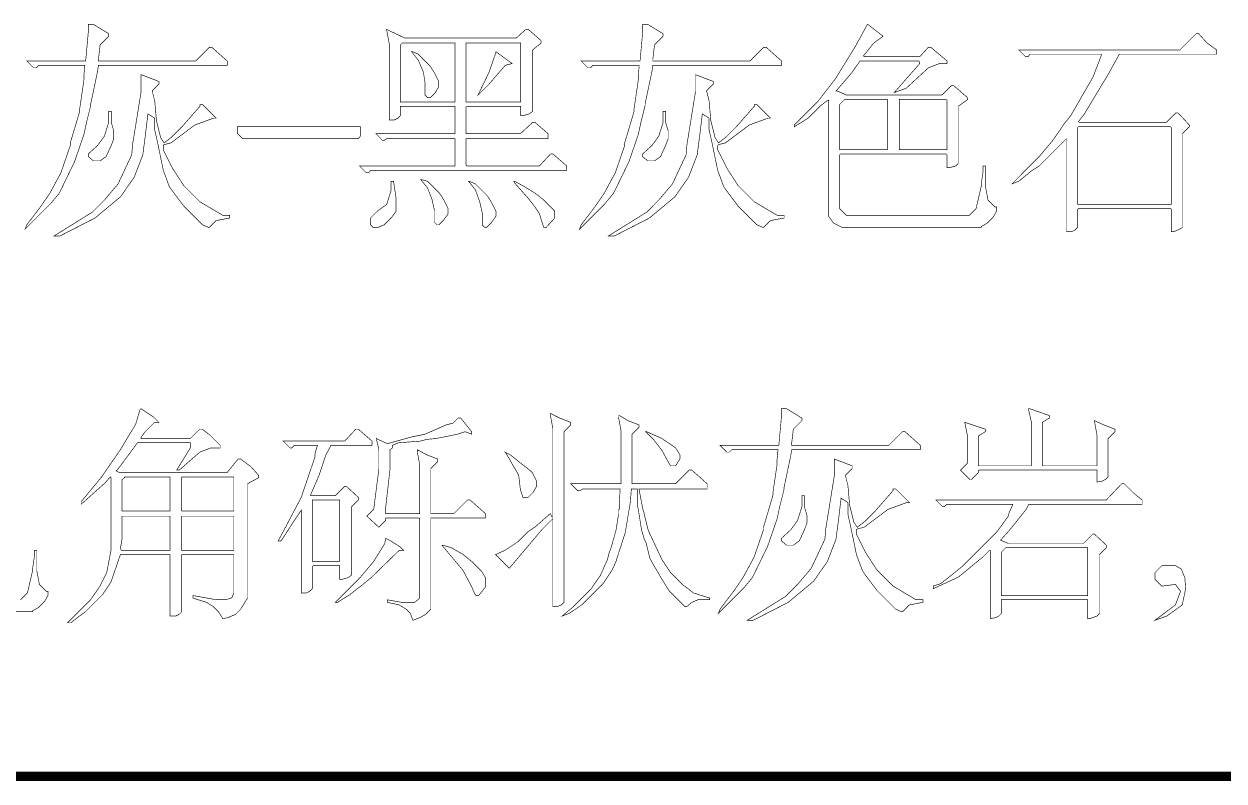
# Model space of a CAD drawing. Extents: x 94 to 452, y -72 to 1042.
# Drawn here: x 268.2 to 287.51, y 11.04 to 23.22 of the extents above; entities that cross this region are included whole.
import ezdxf

# ---------------------------------------------------------------- set-up
doc = ezdxf.new("R2010")
doc.units = 0
doc.header["$MEASUREMENT"] = 0
doc.layers.add('TREE_LAYER', color=7, linetype='Continuous')

msp = doc.modelspace()

# ---------------------------------------------------------------- linework, layer by layer
at = {"layer": 'TREE_LAYER'}
for points, const_width, elevation in [([(269.315971, 23.210065), (269.233618, 23.210065), (269.233618, 23.07281), (269.192442, 22.619869), (268.245383, 22.619869), (268.355187, 22.510065), (268.396363, 22.510065), (268.43754, 22.551241), (269.178716, 22.551241), (269.178716, 22.537516), (269.164991, 22.400261), (269.164991, 22.317908), (269.096363, 21.851241), (269.096363, 21.810065), (268.945383, 21.302222), (268.945383, 21.261045), (268.794403, 20.821829), (268.615971, 20.492418), (268.464991, 20.27281), (268.245383, 19.984575), (268.217932, 19.915947), (268.629697, 20.327712), (268.766952, 20.492418), (269.014011, 21.000261), (269.164991, 21.439476), (269.206167, 21.631633), (269.274795, 21.906143), (269.274795, 21.933594), (269.384599, 22.455163), (269.398324, 22.551241), (271.470873, 22.551241), (271.470873, 22.619869), (271.223814, 22.839476), (271.182638, 22.839476), (270.96303, 22.619869), (269.398324, 22.619869), (269.398324, 22.64732), (269.425775, 22.880653), (269.56303, 23.017908), (269.56303, 23.059084), (269.315971, 23.210065), (269.315971, 23.210065)], 0.01, 6006), ([(278.23754, 23.210065), (278.155187, 23.210065), (278.155187, 23.07281), (278.114011, 22.619869), (277.166952, 22.619869), (277.276756, 22.510065), (277.317932, 22.510065), (277.359109, 22.551241), (278.100285, 22.551241), (278.100285, 22.537516), (278.08656, 22.400261), (278.08656, 22.317908), (278.017932, 21.851241), (278.017932, 21.810065), (277.866952, 21.302222), (277.866952, 21.261045), (277.715971, 20.821829), (277.53754, 20.492418), (277.38656, 20.27281), (277.166952, 19.984575), (277.139501, 19.915947), (277.551265, 20.327712), (277.68852, 20.492418), (277.935579, 21.000261), (278.08656, 21.439476), (278.127736, 21.631633), (278.196363, 21.906143), (278.196363, 21.933594), (278.306167, 22.455163), (278.319893, 22.551241), (280.392442, 22.551241), (280.392442, 22.619869), (280.145383, 22.839476), (280.104207, 22.839476), (279.884599, 22.619869), (278.319893, 22.619869), (278.319893, 22.64732), (278.347344, 22.880653), (278.484599, 23.017908), (278.484599, 23.059084), (278.23754, 23.210065), (278.23754, 23.210065)], 0.01, 6006), ([(281.778716, 23.210065), (281.764991, 23.196339), (281.751265, 23.168888), (281.58656, 22.866927), (281.257148, 22.331633), (280.968913, 21.961045), (280.598324, 21.590457), (280.598324, 21.563006), (280.817932, 21.700261), (281.010089, 21.892418), (281.133618, 21.988496), (281.147344, 21.988496), (281.147344, 21.988496), (281.147344, 20.135555), (281.147344, 20.121829), (281.229697, 20.012026), (281.366952, 19.943398), (283.604207, 19.943398), (283.604207, 19.957124), (283.700285, 20.012026), (283.796363, 20.108104), (283.851265, 20.204182), (283.851265, 20.27281), (283.823814, 20.27281), (283.714011, 20.382614), (283.672834, 20.602222), (283.672834, 20.931633), (283.631658, 20.931633), (283.631658, 20.821829), (283.604207, 20.629673), (283.604207, 20.602222), (283.521854, 20.245359), (283.41205, 20.135555), (281.435579, 20.135555), (281.325775, 20.245359), (281.325775, 21.110065), (281.339501, 21.12379), (283.041462, 21.12379), (283.055187, 21.110065), (283.055187, 20.904182), (283.096363, 20.904182), (283.192442, 20.931633), (283.233618, 20.97281), (283.233618, 21.892418), (283.370873, 21.988496), (283.384599, 22.002222), (283.384599, 22.029673), (283.164991, 22.221829), (283.123814, 22.221829), (282.972834, 22.070849), (281.435579, 22.070849), (281.284599, 22.139476), (281.270873, 22.139476), (281.517932, 22.427712), (281.655187, 22.619869), (282.602246, 22.619869), (282.615971, 22.578692), (282.204207, 22.112026), (282.396363, 22.180653), (282.753226, 22.510065), (282.931658, 22.578692), (283.055187, 22.578692), (283.055187, 22.619869), (282.794403, 22.839476), (282.753226, 22.839476), (282.615971, 22.688496), (281.723814, 22.688496), (281.710089, 22.702222), (281.874795, 22.908104), (282.025775, 23.017908), (281.778716, 23.210065), (281.778716, 23.210065)], 0.01, 6006), ([(274.03754, 23.127712), (274.03754, 23.127712), (274.03754, 23.113986), (274.078716, 22.894378), (274.078716, 21.67281), (274.161069, 21.67281), (274.215971, 21.700261), (274.257148, 21.741437), (274.257148, 21.878692), (274.257148, 21.892418), (275.135579, 21.892418), (275.135579, 21.878692), (275.135579, 21.453202), (275.135579, 21.453202), (273.859109, 21.453202), (273.968913, 21.343398), (273.996363, 21.343398), (274.03754, 21.370849), (275.135579, 21.370849), (275.135579, 21.370849), (275.135579, 20.945359), (275.135579, 20.931633), (273.598324, 20.931633), (273.708128, 20.821829), (273.749305, 20.821829), (273.776756, 20.863006), (276.933618, 20.863006), (276.933618, 20.931633), (276.714011, 21.12379), (276.672834, 21.12379), (276.494403, 20.931633), (275.327736, 20.931633), (275.314011, 20.945359), (275.314011, 21.370849), (275.327736, 21.370849), (276.631658, 21.370849), (276.631658, 21.453202), (276.425775, 21.631633), (276.384599, 21.631633), (276.192442, 21.453202), (275.327736, 21.453202), (275.314011, 21.453202), (275.314011, 21.878692), (275.327736, 21.892418), (276.192442, 21.892418), (276.192442, 21.878692), (276.192442, 21.741437), (276.233618, 21.741437), (276.329697, 21.768888), (276.384599, 21.810065), (276.384599, 22.7983), (276.521854, 22.908104), (276.521854, 22.908104), (276.521854, 22.94928), (276.315971, 23.127712), (276.274795, 23.127712), (276.123814, 22.990457), (274.325775, 22.990457), (274.03754, 23.127712), (274.03754, 23.127712)], 0.01, 6006), ([(287.104207, 23.059084), (287.06303, 23.059084), (286.802246, 22.7983), (284.208128, 22.7983), (284.317932, 22.688496), (284.359109, 22.688496), (284.38656, 22.729673), (285.539501, 22.729673), (285.539501, 22.715947), (285.402246, 22.359084), (285.045383, 21.741437), (284.935579, 21.604182), (284.757148, 21.343398), (284.53754, 21.082614), (284.098324, 20.643398), (284.208128, 20.684575), (284.427736, 20.863006), (284.53754, 20.931633), (284.976756, 21.370849), (284.976756, 21.370849), (284.976756, 19.874771), (285.059109, 19.874771), (285.114011, 19.902222), (285.155187, 19.943398), (285.155187, 20.231633), (285.168913, 20.245359), (286.651265, 20.245359), (286.664991, 20.231633), (286.664991, 19.874771), (286.706167, 19.874771), (286.802246, 19.915947), (286.843422, 19.943398), (286.843422, 21.453202), (286.953226, 21.563006), (286.953226, 21.590457), (286.774795, 21.782614), (286.733618, 21.782614), (286.582638, 21.631633), (285.182638, 21.631633), (285.168913, 21.645359), (285.264991, 21.768888), (285.594403, 22.317908), (285.621854, 22.359084), (285.827736, 22.729673), (287.392442, 22.729673), (287.392442, 22.7983), (287.241462, 22.908104), (287.104207, 23.059084), (287.104207, 23.059084)], 0.01, 6006), ([(274.284599, 22.908104), (274.298324, 22.908104), (275.135579, 22.908104), (275.135579, 22.908104), (275.135579, 21.961045), (275.135579, 21.961045), (274.257148, 21.961045), (274.257148, 21.961045), (274.257148, 22.880653), (274.284599, 22.908104), (274.284599, 22.908104)], 0.01, 6006), ([(275.314011, 22.908104), (275.327736, 22.908104), (276.192442, 22.908104), (276.192442, 22.908104), (276.192442, 21.961045), (276.192442, 21.961045), (275.327736, 21.961045), (275.314011, 21.961045), (275.314011, 22.908104), (275.314011, 22.908104)], 0.01, 6006), ([(274.449305, 22.770849), (274.435579, 22.770849), (274.545383, 22.633594), (274.627736, 22.441437), (274.655187, 22.263006), (274.655187, 22.070849), (274.696363, 22.029673), (274.73754, 22.029673), (274.819893, 22.112026), (274.874795, 22.208104), (274.874795, 22.290457), (274.806167, 22.427712), (274.73754, 22.537516), (274.545383, 22.729673), (274.449305, 22.770849), (274.449305, 22.770849)], 0.01, 6006), ([(275.794403, 22.770849), (275.794403, 22.757124), (275.684599, 22.441437), (275.506167, 22.070849), (275.684599, 22.24928), (275.945383, 22.551241), (276.055187, 22.578692), (275.794403, 22.770849), (275.794403, 22.770849)], 0.01, 6006), ([(270.084599, 22.400261), (270.084599, 22.400261), (270.084599, 22.125751), (269.947344, 21.274771), (269.933618, 21.110065), (269.714011, 20.643398), (269.494403, 20.382614), (269.302246, 20.190457), (268.684599, 19.806143), (268.780677, 19.806143), (269.343422, 20.094378), (269.755187, 20.437516), (269.974795, 20.753202), (270.11205, 21.110065), (270.153226, 21.425751), (270.194403, 21.768888), (270.304207, 21.700261), (270.304207, 21.508104), (270.345383, 21.329673), (270.441462, 20.863006), (270.53754, 20.602222), (270.564991, 20.561045), (270.770873, 20.286535), (271.072834, 19.984575), (271.168913, 19.943398), (271.182638, 19.943398), (271.292442, 20.053202), (271.51205, 20.094378), (271.51205, 20.135555), (271.402246, 20.135555), (271.031658, 20.355163), (270.770873, 20.615947), (270.592442, 20.890457), (270.441462, 21.192418), (270.441462, 21.261045), (270.455187, 21.274771), (270.564991, 21.302222), (270.949305, 21.590457), (271.251265, 21.700261), (271.292442, 21.700261), (271.072834, 21.919869), (271.031658, 21.919869), (271.031658, 21.892418), (270.743422, 21.563006), (270.578716, 21.3983), (270.455187, 21.302222), (270.400285, 21.384575), (270.331658, 21.659084), (270.304207, 21.974771), (270.26303, 22.139476), (270.26303, 22.139476), (270.372834, 22.24928), (270.372834, 22.290457), (270.084599, 22.400261), (270.084599, 22.400261)], 0.01, 6006), ([(279.006167, 22.400261), (279.006167, 22.400261), (279.006167, 22.125751), (278.868913, 21.274771), (278.855187, 21.110065), (278.635579, 20.643398), (278.415971, 20.382614), (278.223814, 20.190457), (277.606167, 19.806143), (277.702246, 19.806143), (278.264991, 20.094378), (278.676756, 20.437516), (278.896363, 20.753202), (279.033618, 21.110065), (279.074795, 21.425751), (279.115971, 21.768888), (279.225775, 21.700261), (279.225775, 21.508104), (279.266952, 21.329673), (279.36303, 20.863006), (279.459109, 20.602222), (279.48656, 20.561045), (279.692442, 20.286535), (279.994403, 19.984575), (280.090481, 19.943398), (280.104207, 19.943398), (280.214011, 20.053202), (280.433618, 20.094378), (280.433618, 20.135555), (280.323814, 20.135555), (279.953226, 20.355163), (279.692442, 20.615947), (279.514011, 20.890457), (279.36303, 21.192418), (279.36303, 21.261045), (279.376756, 21.274771), (279.48656, 21.302222), (279.870873, 21.590457), (280.172834, 21.700261), (280.214011, 21.700261), (279.994403, 21.919869), (279.953226, 21.919869), (279.953226, 21.892418), (279.664991, 21.563006), (279.500285, 21.3983), (279.376756, 21.302222), (279.321854, 21.384575), (279.253226, 21.659084), (279.225775, 21.974771), (279.184599, 22.139476), (279.184599, 22.139476), (279.294403, 22.24928), (279.294403, 22.290457), (279.006167, 22.400261), (279.006167, 22.400261)], 0.01, 6006), ([(281.394403, 21.988496), (281.408128, 22.002222), (282.094403, 22.002222), (282.094403, 21.988496), (282.094403, 21.192418), (282.094403, 21.192418), (281.339501, 21.192418), (281.325775, 21.192418), (281.325775, 21.919869), (281.394403, 21.988496), (281.394403, 21.988496)], 0.01, 6006), ([(282.28656, 21.988496), (282.28656, 22.002222), (283.041462, 22.002222), (283.055187, 21.988496), (283.055187, 21.192418), (283.041462, 21.192418), (282.28656, 21.192418), (282.28656, 21.192418), (282.28656, 21.988496), (282.28656, 21.988496)], 0.01, 6006), ([(269.604207, 21.810065), (269.56303, 21.810065), (269.56303, 21.631633), (269.494403, 21.412026), (269.384599, 21.261045), (269.233618, 21.12379), (269.233618, 21.082614), (269.315971, 21.013986), (269.425775, 21.013986), (269.521854, 21.082614), (269.604207, 21.261045), (269.645383, 21.370849), (269.645383, 21.494378), (269.604207, 21.631633), (269.604207, 21.810065), (269.604207, 21.810065)], 0.01, 6006), ([(278.525775, 21.810065), (278.484599, 21.810065), (278.484599, 21.631633), (278.415971, 21.412026), (278.306167, 21.261045), (278.155187, 21.12379), (278.155187, 21.082614), (278.23754, 21.013986), (278.347344, 21.013986), (278.443422, 21.082614), (278.525775, 21.261045), (278.566952, 21.370849), (278.566952, 21.494378), (278.525775, 21.631633), (278.525775, 21.810065), (278.525775, 21.810065)], 0.01, 6006), ([(273.61205, 21.563006), (271.635579, 21.563006), (271.635579, 21.453202), (271.717932, 21.370849), (273.584599, 21.370849), (273.61205, 21.412026), (273.61205, 21.563006), (273.61205, 21.563006)], 0.01, 6006), ([(285.155187, 21.54928), (285.168913, 21.563006), (286.651265, 21.563006), (286.664991, 21.54928), (286.664991, 20.313986), (286.651265, 20.313986), (285.168913, 20.313986), (285.155187, 20.313986), (285.155187, 21.54928), (285.155187, 21.54928)], 0.01, 6006), ([(274.147344, 20.684575), (274.106167, 20.684575), (274.106167, 20.533594), (274.03754, 20.313986), (273.88656, 20.204182), (273.776756, 20.094378), (273.776756, 19.984575), (273.817932, 19.943398), (273.900285, 19.943398), (273.996363, 19.984575), (274.119893, 20.108104), (274.18852, 20.204182), (274.18852, 20.410065), (274.147344, 20.684575), (274.147344, 20.684575)], 0.01, 6006), ([(274.600285, 20.712026), (274.58656, 20.712026), (274.696363, 20.574771), (274.764991, 20.396339), (274.806167, 20.217908), (274.806167, 20.025751), (274.847344, 19.984575), (274.874795, 19.984575), (274.957148, 20.066927), (275.025775, 20.163006), (275.025775, 20.245359), (274.957148, 20.382614), (274.88852, 20.492418), (274.696363, 20.684575), (274.600285, 20.712026), (274.600285, 20.712026)], 0.01, 6006), ([(275.368913, 20.684575), (275.355187, 20.684575), (275.464991, 20.54732), (275.533618, 20.355163), (275.574795, 20.176731), (275.574795, 19.984575), (275.615971, 19.943398), (275.643422, 19.943398), (275.725775, 20.025751), (275.794403, 20.121829), (275.794403, 20.204182), (275.725775, 20.341437), (275.657148, 20.451241), (275.464991, 20.643398), (275.368913, 20.684575), (275.368913, 20.684575)], 0.01, 6006), ([(276.096363, 20.684575), (276.082638, 20.684575), (276.096363, 20.657124), (276.315971, 20.410065), (276.41205, 20.286535), (276.494403, 20.163006), (276.56303, 19.943398), (276.604207, 19.943398), (276.741462, 20.094378), (276.741462, 20.204182), (276.549305, 20.396339), (276.425775, 20.492418), (276.247344, 20.602222), (276.096363, 20.684575), (276.096363, 20.684575)], 0.01, 6006), ([(270.080898, 17.027274), (270.067172, 17.013549), (269.998545, 16.780216), (269.751486, 16.368451), (269.449525, 15.929235), (269.120113, 15.531196), (269.120113, 15.49002), (269.504427, 15.833157), (269.58678, 15.929235), (269.600506, 15.91551), (269.600506, 15.901784), (269.600506, 14.748843), (269.531878, 14.39198), (269.422074, 14.172373), (269.271094, 13.952765), (268.900506, 13.582176), (268.955408, 13.582176), (269.092662, 13.69198), (269.188741, 13.760608), (269.463251, 14.035118), (269.600506, 14.241), (269.751486, 14.680216), (270.547564, 14.680216), (270.547564, 14.680216), (270.547564, 13.69198), (270.643643, 13.69198), (270.698545, 13.719431), (270.739721, 13.760608), (270.739721, 14.680216), (270.739721, 14.680216), (271.576976, 14.680216), (271.576976, 14.680216), (271.576976, 14.062569), (271.549525, 13.993941), (271.5358, 13.980216), (271.439721, 13.952765), (271.302466, 13.952765), (270.918153, 14.021392), (270.918153, 13.980216), (271.13776, 13.911588), (271.247564, 13.842961), (271.329917, 13.760608), (271.398545, 13.650804), (271.480898, 13.664529), (271.604427, 13.719431), (271.68678, 13.801784), (271.796584, 13.980216), (271.796584, 15.819431), (271.975015, 15.91551), (271.975015, 15.956686), (271.851486, 16.093941), (271.68678, 16.217471), (271.645604, 16.217471), (271.467172, 15.997863), (269.751486, 15.997863), (269.73776, 15.997863), (269.682859, 16.025314), (269.682859, 16.025314), (269.696584, 16.039039), (269.751486, 16.107667), (270.025996, 16.478255), (270.876976, 16.478255), (270.876976, 16.395902), (270.657368, 16.039039), (270.698545, 16.039039), (271.027957, 16.327274), (271.206388, 16.395902), (271.357368, 16.395902), (271.357368, 16.437078), (271.192662, 16.601784), (271.069133, 16.697863), (271.027957, 16.697863), (270.876976, 16.546882), (270.080898, 16.546882), (270.080898, 16.546882), (270.080898, 16.560608), (270.149525, 16.656686), (270.300506, 16.807667), (270.369133, 16.807667), (270.28678, 16.89002), (270.080898, 17.027274), (270.080898, 17.027274)], 0.01, 6006), ([(280.471094, 17.027274), (280.388741, 17.027274), (280.388741, 16.89002), (280.347564, 16.437078), (279.400506, 16.437078), (279.510309, 16.327274), (279.551486, 16.327274), (279.592662, 16.368451), (280.333839, 16.368451), (280.333839, 16.354725), (280.320113, 16.217471), (280.320113, 16.135118), (280.251486, 15.668451), (280.251486, 15.627274), (280.100506, 15.119431), (280.100506, 15.078255), (279.949525, 14.639039), (279.771094, 14.309627), (279.620113, 14.09002), (279.400506, 13.801784), (279.373055, 13.733157), (279.784819, 14.144922), (279.922074, 14.309627), (280.169133, 14.817471), (280.320113, 15.256686), (280.36129, 15.448843), (280.429917, 15.723353), (280.429917, 15.750804), (280.539721, 16.272373), (280.553447, 16.368451), (282.625996, 16.368451), (282.625996, 16.437078), (282.378937, 16.656686), (282.33776, 16.656686), (282.118153, 16.437078), (280.553447, 16.437078), (280.553447, 16.464529), (280.580898, 16.697863), (280.718153, 16.835118), (280.718153, 16.876294), (280.471094, 17.027274), (280.471094, 17.027274)], 0.01, 6006), ([(284.382859, 17.027274), (284.369133, 17.027274), (284.369133, 16.999824), (284.410309, 16.821392), (284.410309, 16.107667), (284.396584, 16.107667), (283.573055, 16.107667), (283.559329, 16.107667), (283.559329, 16.588059), (283.669133, 16.656686), (283.669133, 16.656686), (283.669133, 16.697863), (283.339721, 16.807667), (283.380898, 16.601784), (283.380898, 16.148843), (283.271094, 16.039039), (283.422074, 15.888059), (283.449525, 15.888059), (283.559329, 15.997863), (283.559329, 16.025314), (283.573055, 16.039039), (285.467172, 16.039039), (285.467172, 16.025314), (285.467172, 15.846882), (285.549525, 15.860608), (285.604427, 15.888059), (285.645604, 15.929235), (285.645604, 16.546882), (285.755408, 16.656686), (285.755408, 16.697863), (285.576976, 16.76649), (285.425996, 16.835118), (285.467172, 16.601784), (285.467172, 16.107667), (285.467172, 16.107667), (284.588741, 16.107667), (284.588741, 16.107667), (284.588741, 16.807667), (284.698545, 16.876294), (284.698545, 16.876294), (284.698545, 16.917471), (284.382859, 17.027274), (284.382859, 17.027274)], 0.01, 6006), ([(275.227957, 16.876294), (275.18678, 16.876294), (275.104427, 16.793941), (274.994623, 16.76649), (274.651486, 16.61551), (274.445604, 16.574333), (274.047564, 16.464529), (273.869133, 16.546882), (273.910309, 16.368451), (273.910309, 16.052765), (273.827957, 15.407667), (273.718153, 15.297863), (273.910309, 15.119431), (274.020113, 15.229235), (274.020113, 15.270412), (274.555408, 15.270412), (274.569133, 15.256686), (274.569133, 13.980216), (274.48678, 13.911588), (274.280898, 13.911588), (274.047564, 13.952765), (274.047564, 13.911588), (274.239721, 13.870412), (274.349525, 13.801784), (274.418153, 13.733157), (274.459329, 13.623353), (274.569133, 13.664529), (274.665211, 13.719431), (274.747564, 13.801784), (274.747564, 15.256686), (274.747564, 15.270412), (275.625996, 15.270412), (275.625996, 15.339039), (275.378937, 15.558647), (275.33776, 15.558647), (275.118153, 15.339039), (274.747564, 15.339039), (274.747564, 15.339039), (274.747564, 16.06649), (274.857368, 16.176294), (274.857368, 16.217471), (274.678937, 16.286098), (274.527957, 16.368451), (274.527957, 16.368451), (274.527957, 16.341), (274.569133, 16.121392), (274.569133, 15.339039), (274.555408, 15.339039), (274.020113, 15.339039), (274.020113, 15.435118), (274.088741, 16.039039), (274.088741, 16.368451), (274.129917, 16.395902), (274.129917, 16.437078), (274.129917, 16.437078), (274.225996, 16.478255), (274.582859, 16.505706), (274.678937, 16.533157), (274.829917, 16.546882), (275.173055, 16.61551), (275.296584, 16.656686), (275.406388, 16.61551), (275.406388, 16.656686), (275.392662, 16.670412), (275.227957, 16.876294), (275.227957, 16.876294)], 0.01, 6006), ([(276.682859, 16.944922), (276.669133, 16.944922), (276.669133, 16.931196), (276.710309, 16.711588), (276.710309, 15.284137), (276.710309, 15.284137), (276.696584, 15.284137), (276.669133, 15.339039), (276.4358, 15.133157), (276.31227, 15.050804), (276.147564, 14.886098), (275.941682, 14.748843), (275.790702, 14.680216), (276.010309, 14.460608), (276.531878, 15.078255), (276.710309, 15.256686), (276.710309, 15.256686), (276.710309, 13.842961), (276.778937, 13.842961), (276.847564, 13.870412), (276.888741, 13.911588), (276.888741, 16.656686), (276.998545, 16.76649), (276.998545, 16.807667), (276.820113, 16.876294), (276.682859, 16.944922), (276.682859, 16.944922)], 0.01, 6006), ([(277.780898, 16.917471), (277.767172, 16.917471), (277.767172, 16.89002), (277.808349, 16.670412), (277.808349, 15.888059), (277.808349, 15.888059), (277.808349, 15.819431), (277.794623, 15.819431), (276.998545, 15.819431), (277.108349, 15.709627), (277.149525, 15.709627), (277.190702, 15.737078), (277.794623, 15.737078), (277.794623, 15.737078), (277.780898, 15.531196), (277.780898, 15.531196), (277.780898, 15.476294), (277.780898, 15.462569), (277.780898, 15.407667), (277.767172, 15.407667), (277.767172, 15.325314), (277.725996, 15.064529), (277.671094, 14.872373), (277.657368, 14.817471), (277.616192, 14.707667), (277.588741, 14.597863), (277.478937, 14.350804), (277.327957, 14.131196), (277.025996, 13.829235), (276.86129, 13.69198), (276.971094, 13.733157), (277.176976, 13.870412), (277.520113, 14.213549), (277.657368, 14.419431), (277.684819, 14.474333), (277.739721, 14.597863), (277.739721, 14.611588), (277.876976, 15.037078), (277.918153, 15.284137), (277.959329, 15.531196), (277.973055, 15.723353), (277.973055, 15.737078), (278.055408, 15.737078), (278.069133, 15.737078), (278.069133, 15.503745), (278.096584, 15.339039), (278.13776, 15.078255), (278.178937, 14.941), (278.178937, 14.927274), (278.206388, 14.886098), (278.275015, 14.611588), (278.467172, 14.282176), (278.576976, 14.103745), (278.83776, 13.842961), (278.865211, 13.842961), (278.947564, 13.911588), (279.043643, 13.952765), (279.2358, 13.952765), (279.2358, 13.980216), (278.975015, 14.062569), (278.796584, 14.199824), (278.604427, 14.39198), (278.467172, 14.597863), (278.247564, 15.064529), (278.178937, 15.339039), (278.178937, 15.352765), (278.151486, 15.435118), (278.151486, 15.448843), (278.096584, 15.737078), (278.110309, 15.737078), (279.194623, 15.737078), (279.194623, 15.819431), (278.947564, 16.039039), (278.906388, 16.039039), (278.68678, 15.819431), (277.98678, 15.819431), (277.98678, 15.846882), (277.98678, 15.888059), (277.98678, 16.61551), (278.096584, 16.725314), (278.096584, 16.76649), (277.918153, 16.835118), (277.780898, 16.917471), (277.780898, 16.917471)], 0.01, 6006), ([(273.580898, 16.697863), (273.539721, 16.697863), (273.36129, 16.505706), (272.373055, 16.505706), (272.482859, 16.395902), (272.510309, 16.395902), (272.551486, 16.437078), (272.908349, 16.437078), (272.922074, 16.437078), (272.880898, 16.299824), (272.880898, 16.244922), (272.66129, 15.599824), (272.400506, 15.105706), (272.290702, 14.899824), (272.290702, 14.899824), (272.331878, 14.899824), (272.345604, 14.913549), (272.551486, 15.229235), (272.66129, 15.393941), (272.66129, 15.393941), (272.66129, 14.062569), (272.743643, 14.062569), (272.798545, 14.09002), (272.839721, 14.131196), (272.839721, 14.488059), (272.853447, 14.501784), (273.278937, 14.501784), (273.278937, 14.488059), (273.278937, 14.282176), (273.320113, 14.282176), (273.416192, 14.309627), (273.471094, 14.350804), (273.471094, 15.448843), (273.580898, 15.558647), (273.580898, 15.599824), (273.388741, 15.778255), (273.36129, 15.778255), (273.210309, 15.627274), (272.81227, 15.627274), (272.81227, 15.641), (272.949525, 15.956686), (273.059329, 16.286098), (273.141682, 16.437078), (273.800506, 16.437078), (273.800506, 16.505706), (273.580898, 16.697863), (273.580898, 16.697863)], 0.01, 6006), ([(278.220113, 16.656686), (278.206388, 16.656686), (278.329917, 16.533157), (278.467172, 16.354725), (278.549525, 16.203745), (278.604427, 16.107667), (278.618153, 16.107667), (278.68678, 16.107667), (278.755408, 16.217471), (278.755408, 16.286098), (278.68678, 16.395902), (278.467172, 16.546882), (278.220113, 16.656686), (278.220113, 16.656686)], 0.01, 6006), ([(275.941682, 16.327274), (275.941682, 16.327274), (275.955408, 16.313549), (276.16129, 15.956686), (276.188741, 15.723353), (276.229917, 15.599824), (276.229917, 15.599824), (276.31227, 15.599824), (276.394623, 15.682176), (276.449525, 15.778255), (276.449525, 15.860608), (276.380898, 15.997863), (276.353447, 16.025314), (276.16129, 16.176294), (276.024035, 16.286098), (275.941682, 16.327274), (275.941682, 16.327274)], 0.01, 6006), ([(281.239721, 16.217471), (281.239721, 16.217471), (281.239721, 15.942961), (281.102466, 15.09198), (281.088741, 14.927274), (280.869133, 14.460608), (280.649525, 14.199824), (280.457368, 14.007667), (279.839721, 13.623353), (279.9358, 13.623353), (280.498545, 13.911588), (280.910309, 14.254725), (281.129917, 14.570412), (281.267172, 14.927274), (281.308349, 15.242961), (281.349525, 15.586098), (281.459329, 15.517471), (281.459329, 15.325314), (281.500506, 15.146882), (281.596584, 14.680216), (281.692662, 14.419431), (281.720113, 14.378255), (281.925996, 14.103745), (282.227957, 13.801784), (282.324035, 13.760608), (282.33776, 13.760608), (282.447564, 13.870412), (282.667172, 13.911588), (282.667172, 13.952765), (282.557368, 13.952765), (282.18678, 14.172373), (281.925996, 14.433157), (281.747564, 14.707667), (281.596584, 15.009627), (281.596584, 15.078255), (281.610309, 15.09198), (281.720113, 15.119431), (282.104427, 15.407667), (282.406388, 15.517471), (282.447564, 15.517471), (282.227957, 15.737078), (282.18678, 15.737078), (282.18678, 15.709627), (281.898545, 15.380216), (281.733839, 15.21551), (281.610309, 15.119431), (281.555408, 15.201784), (281.48678, 15.476294), (281.459329, 15.79198), (281.418153, 15.956686), (281.418153, 15.956686), (281.527957, 16.06649), (281.527957, 16.107667), (281.239721, 16.217471), (281.239721, 16.217471)], 0.01, 6006), ([(269.820113, 15.91551), (269.820113, 15.929235), (270.547564, 15.929235), (270.547564, 15.91551), (270.547564, 15.380216), (270.547564, 15.380216), (269.792662, 15.380216), (269.778937, 15.380216), (269.778937, 15.888059), (269.820113, 15.91551), (269.820113, 15.91551)], 0.01, 6006), ([(270.739721, 15.91551), (270.739721, 15.929235), (271.576976, 15.929235), (271.576976, 15.91551), (271.576976, 15.380216), (271.576976, 15.380216), (270.739721, 15.380216), (270.739721, 15.380216), (270.739721, 15.91551), (270.739721, 15.91551)], 0.01, 6006), ([(285.906388, 15.819431), (285.865211, 15.819431), (285.618153, 15.558647), (282.873055, 15.558647), (282.982859, 15.448843), (283.010309, 15.448843), (283.051486, 15.49002), (284.108349, 15.49002), (284.108349, 15.476294), (284.053447, 15.352765), (284.039721, 15.297863), (283.86129, 15.050804), (283.298545, 14.488059), (282.955408, 14.213549), (282.831878, 14.172373), (282.831878, 14.131196), (283.188741, 14.295902), (283.243643, 14.323353), (283.627957, 14.639039), (283.73776, 14.748843), (283.751486, 14.748843), (283.751486, 13.650804), (283.833839, 13.664529), (283.888741, 13.69198), (283.929917, 13.733157), (283.929917, 13.939039), (283.929917, 13.952765), (285.316192, 13.952765), (285.316192, 13.939039), (285.316192, 13.650804), (285.357368, 13.650804), (285.467172, 13.69198), (285.508349, 13.733157), (285.508349, 14.680216), (285.618153, 14.79002), (285.618153, 14.831196), (285.425996, 15.009627), (285.398545, 15.009627), (285.247564, 14.858647), (284.039721, 14.858647), (283.916192, 14.913549), (284.053447, 15.064529), (284.327957, 15.407667), (284.369133, 15.49002), (286.194623, 15.49002), (286.194623, 15.558647), (286.057368, 15.668451), (285.906388, 15.819431), (285.906388, 15.819431)], 0.01, 6006), ([(272.839721, 15.558647), (272.853447, 15.558647), (273.278937, 15.558647), (273.278937, 15.558647), (273.278937, 14.570412), (273.278937, 14.570412), (272.853447, 14.570412), (272.839721, 14.570412), (272.839721, 15.558647), (272.839721, 15.558647)], 0.01, 6006), ([(280.759329, 15.627274), (280.718153, 15.627274), (280.718153, 15.448843), (280.649525, 15.229235), (280.539721, 15.078255), (280.388741, 14.941), (280.388741, 14.899824), (280.471094, 14.831196), (280.580898, 14.831196), (280.676976, 14.899824), (280.759329, 15.078255), (280.800506, 15.188059), (280.800506, 15.311588), (280.759329, 15.448843), (280.759329, 15.627274), (280.759329, 15.627274)], 0.01, 6006), ([(269.778937, 15.297863), (269.792662, 15.297863), (270.547564, 15.297863), (270.547564, 15.297863), (270.547564, 14.762569), (270.547564, 14.748843), (269.765211, 14.748843), (269.751486, 14.776294), (269.778937, 14.941), (269.778937, 15.297863), (269.778937, 15.297863)], 0.01, 6006), ([(270.739721, 15.297863), (270.739721, 15.297863), (271.576976, 15.297863), (271.576976, 15.297863), (271.576976, 14.762569), (271.576976, 14.748843), (270.739721, 14.748843), (270.739721, 14.762569), (270.739721, 15.297863), (270.739721, 15.297863)], 0.01, 6006), ([(274.020113, 14.941), (274.020113, 14.941), (274.006388, 14.858647), (273.827957, 14.570412), (273.608349, 14.309627), (273.210309, 13.911588), (273.251486, 13.911588), (273.265211, 13.925314), (273.443643, 14.035118), (273.6358, 14.186098), (273.78678, 14.309627), (274.239721, 14.748843), (274.308349, 14.748843), (274.253447, 14.803745), (274.102466, 14.899824), (274.020113, 14.941), (274.020113, 14.941)], 0.01, 6006), ([(266.100506, 13.760608), (268.33776, 13.760608), (268.33776, 13.774333), (268.433839, 13.829235), (268.529917, 13.925314), (268.584819, 14.021392), (268.584819, 14.09002), (268.557368, 14.09002), (268.447564, 14.199824), (268.406388, 14.419431), (268.406388, 14.748843), (268.365211, 14.748843), (268.365211, 14.639039), (268.33776, 14.446882), (268.33776, 14.419431), (268.255408, 14.062569), (268.145604, 13.952765)], 0.01, 6006), ([(274.939721, 14.831196), (274.925996, 14.831196), (275.269133, 14.419431), (275.406388, 14.158647), (275.447564, 14.062569), (275.475015, 14.021392), (275.516192, 14.021392), (275.625996, 14.158647), (275.625996, 14.309627), (275.557368, 14.419431), (275.420113, 14.556686), (275.269133, 14.680216), (275.076976, 14.79002), (274.939721, 14.831196), (274.939721, 14.831196)], 0.01, 6006), ([(283.998545, 14.79002), (283.998545, 14.79002), (285.316192, 14.79002), (285.316192, 14.79002), (285.316192, 14.021392), (285.316192, 14.021392), (283.929917, 14.021392), (283.929917, 14.021392), (283.929917, 14.721392), (283.998545, 14.79002), (283.998545, 14.79002)], 0.01, 6006), ([(286.729917, 14.501784), (286.510309, 14.501784), (286.400506, 14.39198), (286.400506, 14.282176), (286.510309, 14.172373), (286.729917, 14.199824), (286.81227, 14.09002), (286.729917, 13.870412), (286.400506, 13.623353), (286.592662, 13.69198), (286.839721, 13.870412), (286.894623, 14.131196), (286.880898, 14.309627), (286.825996, 14.446882), (286.729917, 14.501784), (286.729917, 14.501784)], 0.01, 6006), ([(449.22612, 11.113007), (409.22612, 11.113007), (106.22612, 11.113007), (96.22612, 11.113007)], 0.15, 353)]:
    msp.add_lwpolyline(points, dxfattribs=dict(at, const_width=const_width, elevation=elevation))

doc.saveas('drawing.dxf')
